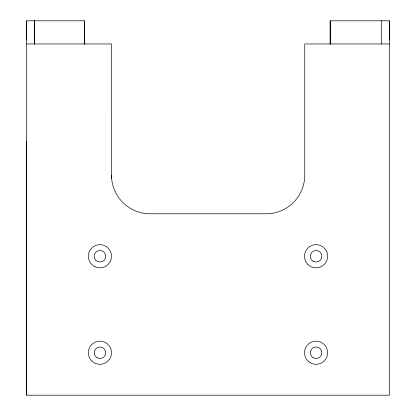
<?xml version="1.0" encoding="UTF-8"?>
<svg xmlns="http://www.w3.org/2000/svg" width="416" height="416" viewBox="0 0 416 416"><rect width="100%" height="100%" fill="white"/><g stroke="black" fill="none" stroke-linecap="round" stroke-linejoin="round"><path stroke-width="0.62" d="M26.598 141.326L26.593 395.2L389.407 395.195L389.407 20.8L330.195 20.8L330.195 44.106M34.31 43.961L34.31 20.8L34.31 44.169M111.509 178.407L111.504 43.961L26.593 43.961M389.397 40.071L389.407 20.8M26.598 40.118L26.598 20.8L84.495 20.8L84.505 44.148M389.407 43.961L304.746 43.961L304.746 175.188A38.6 38.6 0 0 1 266.146 213.788L150.103 213.788A38.6 38.6 0 0 1 111.504 175.188M381.685 20.8L381.685 44.169M330.195 20.8L330.195 44.169M84.49 20.8L84.49 44.169M26.593 20.8L26.624 395.195M91.744 360.927A11.58 11.58 0 0 0 111.114 355.737A11.58 11.58 0 0 0 96.933 341.552A11.58 11.58 0 0 0 91.744 360.927M97.037 357.75A5.788 5.788 0 0 0 105.721 352.737A5.788 5.788 0 0 0 97.037 347.724A5.788 5.788 0 0 0 97.037 357.75M313.18 357.75A5.788 5.788 0 0 0 321.864 352.737A5.788 5.788 0 0 0 313.18 347.724A5.788 5.788 0 0 0 313.18 357.75M310.284 362.768A11.58 11.58 0 0 0 327.652 352.737A11.58 11.58 0 0 0 310.284 342.711A11.58 11.58 0 0 0 310.284 362.768M307.887 264.43A11.58 11.58 0 0 0 327.262 259.241A11.58 11.58 0 0 0 313.076 245.06A11.58 11.58 0 0 0 307.887 264.43M94.141 266.271A11.58 11.58 0 0 0 111.509 256.246A11.58 11.58 0 0 0 94.141 246.215A11.58 11.58 0 0 0 94.141 266.271M313.18 261.258A5.788 5.788 0 0 0 321.864 256.246A5.788 5.788 0 0 0 313.18 251.233A5.788 5.788 0 0 0 313.18 261.258M95.836 260.343A5.788 5.788 0 0 0 105.524 257.748A5.788 5.788 0 0 0 98.431 250.656A5.788 5.788 0 0 0 95.836 260.343"/></g></svg>
